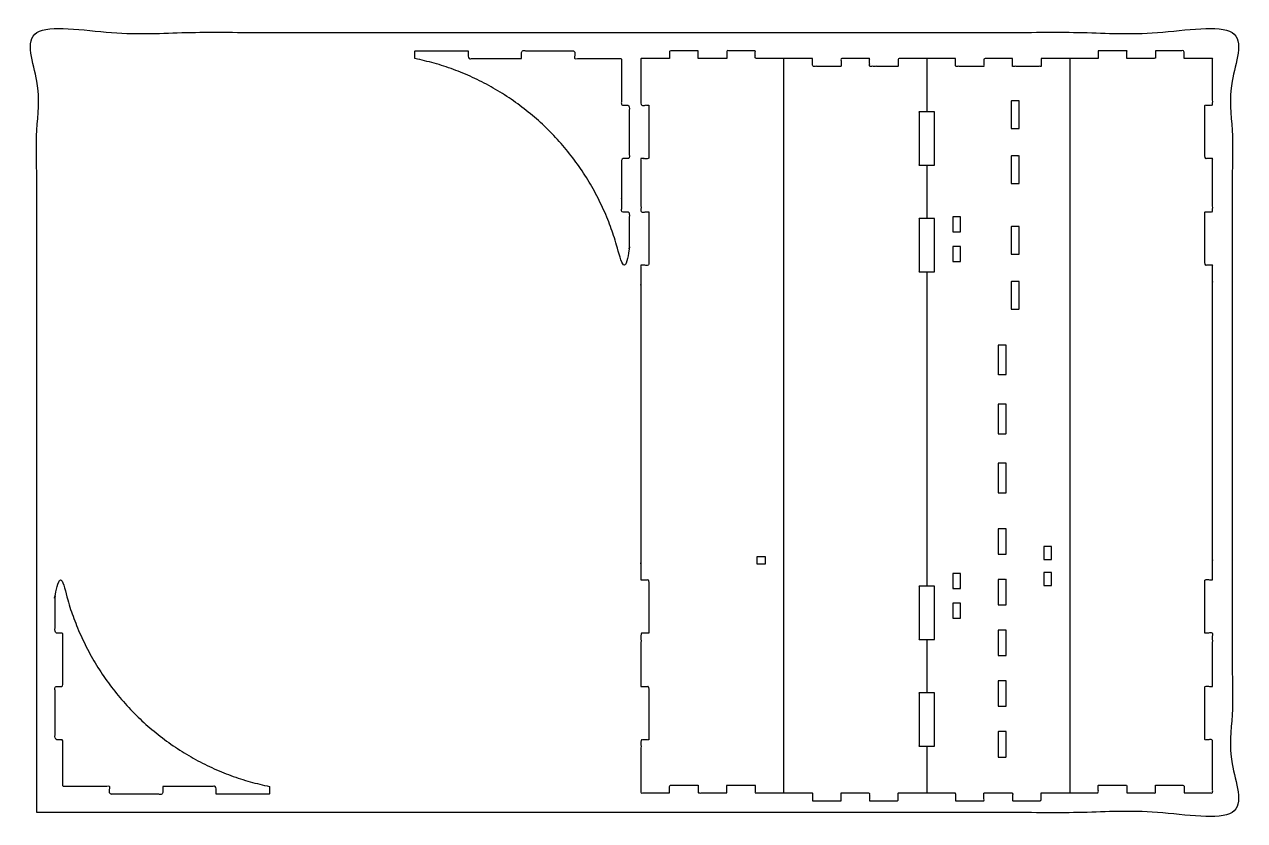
# Model space of a CAD drawing. Header units: millimetres. Extents: x -5 to 465, y -3 to 303.
import ezdxf

# ---------------------------------------------------------------- set-up
doc = ezdxf.new("R2010")
doc.units = ezdxf.units.MM
doc.header["$MEASUREMENT"] = 0
doc.layers.add('Défaut', color=18, linetype='Continuous', true_color=0x000000)

msp = doc.modelspace()

# ---------------------------------------------------------------- linework, layer by layer
at = {"layer": 'Défaut'}
for points, knots in [([(0, 0), (230, 0), (460, 0), (460, 150), (460, 300), (230, 300), (0, 300), (0, 150), (0, 0)], [0, 0, 0, 460, 460, 760, 760, 1220, 1220, 1520, 1520, 1520]), ([(397.5, 290), (403, 290), (408.5, 290), (408.5, 291.25), (408.5, 293), (414, 293), (419.5, 293), (419.5, 291.25), (419.5, 290), (425, 290), (430.5, 290), (430.5, 291.25), (430.5, 293), (436, 293), (441.5, 293), (441.5, 291.25), (441.5, 290), (445.75, 290), (450, 290), (451.25, 290), (452.5, 290), (452.5, 281), (452.5, 272), (451.25, 272), (449.5, 272), (449.5, 261.75), (449.5, 251.5), (451.25, 251.5), (452.5, 251.5), (452.5, 241.25), (452.5, 231), (451.25, 231), (449.5, 231), (449.5, 220.75), (449.5, 210.5), (451.25, 210.5), (452.5, 210.5), (452.5, 207.32), (452.5, 204.14), (452.5, 150), (452.5, 95.86), (452.5, 92.68), (452.5, 89.5), (451.25, 89.5), (449.5, 89.5), (449.5, 79.25), (449.5, 69), (451.25, 69), (452.5, 69), (452.5, 58.75), (452.5, 48.5), (451.25, 48.5), (449.5, 48.5), (449.5, 38.25), (449.5, 28), (451.25, 28), (452.5, 28), (452.5, 19), (452.5, 10), (452.5, 8.75), (452.5, 7.5), (447, 7.5), (441.5, 7.5), (441.5, 8.75), (441.5, 10.5), (436, 10.5), (430.5, 10.5), (430.5, 8.75), (430.5, 7.5), (425, 7.5), (419.5, 7.5), (419.5, 8.75), (419.5, 10.5), (414, 10.5), (408.5, 10.5), (408.5, 8.75), (408.5, 7.5), (403, 7.5), (397.5, 7.5), (392, 7.5), (386.5, 7.5), (386.5, 6.25), (386.5, 4.5), (381, 4.5), (375.5, 4.5), (375.5, 6.25), (375.5, 7.5), (370, 7.5), (364.5, 7.5), (364.5, 6.25), (364.5, 4.5), (359, 4.5), (353.5, 4.5), (353.5, 6.25), (353.5, 7.5), (349.25, 7.5), (345, 7.5), (343.75, 7.5), (342.5, 7.5), (341.25, 7.5), (340, 7.5), (335.75, 7.5), (331.5, 7.5), (331.5, 6.25), (331.5, 4.5), (326, 4.5), (320.5, 4.5), (320.5, 6.25), (320.5, 7.5), (315, 7.5), (309.5, 7.5), (309.5, 6.25), (309.5, 4.5), (304, 4.5), (298.5, 4.5), (298.5, 6.25), (298.5, 7.5), (293, 7.5), (287.5, 7.5), (282, 7.5), (276.5, 7.5), (276.5, 8.75), (276.5, 10.5), (271, 10.5), (265.5, 10.5), (265.5, 8.75), (265.5, 7.5), (260, 7.5), (254.5, 7.5), (254.5, 8.75), (254.5, 10.5), (249, 10.5), (243.5, 10.5), (243.5, 8.75), (243.5, 7.5), (238, 7.5), (232.5, 7.5), (232.5, 8.75), (232.5, 10), (232.5, 19), (232.5, 28), (233.75, 28), (235.5, 28), (235.5, 38.25), (235.5, 48.5), (233.75, 48.5), (232.5, 48.5), (232.5, 58.75), (232.5, 69), (233.75, 69), (235.5, 69), (235.5, 79.25), (235.5, 89.5), (233.75, 89.5), (232.5, 89.5), (232.5, 92.68), (232.5, 95.86), (232.5, 150), (232.5, 204.14), (232.5, 207.32), (232.5, 210.5), (233.75, 210.5), (235.5, 210.5), (235.5, 220.75), (235.5, 231), (233.75, 231), (232.5, 231), (232.5, 241.25), (232.5, 251.5), (233.75, 251.5), (235.5, 251.5), (235.5, 261.75), (235.5, 272), (233.75, 272), (232.5, 272), (232.5, 281), (232.5, 290), (233.75, 290), (235, 290), (239.25, 290), (243.5, 290), (243.5, 291.25), (243.5, 293), (249, 293), (254.5, 293), (254.5, 291.25), (254.5, 290), (260, 290), (265.5, 290), (265.5, 291.25), (265.5, 293), (271, 293), (276.5, 293), (276.5, 291.25), (276.5, 290), (282, 290), (287.5, 290), (293, 290), (298.5, 290), (298.5, 288.75), (298.5, 287), (304, 287), (309.5, 287), (309.5, 288.75), (309.5, 290), (315, 290), (320.5, 290), (320.5, 288.75), (320.5, 287), (326, 287), (331.5, 287), (331.5, 288.75), (331.5, 290), (337, 290), (342.5, 290), (348, 290), (353.5, 290), (353.5, 288.75), (353.5, 287), (359, 287), (364.5, 287), (364.5, 288.75), (364.5, 290), (370, 290), (375.5, 290), (375.5, 288.75), (375.5, 287), (381, 287), (386.5, 287), (386.5, 288.75), (386.5, 290), (392, 290), (397.5, 290)], [440, 440, 440, 451, 451, 453.5, 453.5, 464.5, 464.5, 467, 467, 478, 478, 480.5, 480.5, 491.5, 491.5, 494, 494, 502.5, 502.5, 505, 505, 523, 523, 525.5, 525.5, 546, 546, 548.5, 548.5, 569, 569, 571.5, 571.5, 592, 592, 594.5, 594.5, 600.857864, 600.857864, 709.142133, 709.142133, 715.5, 715.5, 718, 718, 738.5, 738.5, 741, 741, 761.5, 761.5, 764, 764, 784.5, 784.5, 787, 787, 805, 805, 807.5, 807.5, 818.5, 818.5, 821, 821, 832, 832, 834.5, 834.5, 845.5, 845.5, 848, 848, 859, 859, 861.5, 861.5, 872.5, 872.5, 883.499998, 883.499998, 885.999998, 885.999998, 896.999998, 896.999998, 899.499998, 899.499998, 910.499999, 910.499999, 912.999999, 912.999999, 923.999999, 923.999999, 926.5, 926.5, 935, 935, 937.5, 937.5, 940, 940, 948.5, 948.5, 951, 951, 962, 962, 964.5, 964.5, 975.5, 975.5, 978, 978, 989, 989, 991.5, 991.5, 1002.5, 1002.5, 1013.5, 1013.5, 1016, 1016, 1027, 1027, 1029.5, 1029.5, 1040.5, 1040.5, 1043, 1043, 1054, 1054, 1056.5, 1056.5, 1067.5, 1067.5, 1070, 1070, 1088, 1088, 1090.5, 1090.5, 1111, 1111, 1113.5, 1113.5, 1134, 1134, 1136.5, 1136.5, 1157, 1157, 1159.5, 1159.5, 1165.857867, 1165.857867, 1274.142136, 1274.142136, 1280.5, 1280.5, 1283, 1283, 1303.5, 1303.5, 1306, 1306, 1326.5, 1326.5, 1329, 1329, 1349.5, 1349.5, 1352, 1352, 1370, 1370, 1372.5, 1372.5, 1381, 1381, 1383.5, 1383.5, 1394.5, 1394.5, 1397, 1397, 1408, 1408, 1410.5, 1410.5, 1421.5, 1421.5, 1424, 1424, 1435, 1435, 1446, 1446, 1448.5, 1448.5, 1459.5, 1459.5, 1462, 1462, 1473, 1473, 1475.5, 1475.5, 1486.5, 1486.5, 1489, 1489, 1500, 1500, 1511, 1511, 1513.500001, 1513.500001, 1524.500001, 1524.500001, 1527.000001, 1527.000001, 1538.000002, 1538.000002, 1540.500002, 1540.500002, 1551.500002, 1551.500002, 1554.000002, 1554.000002, 1565, 1565, 1565]), ([(378, 273.67), (378, 268.38), (378, 263.09), (376.5, 263.09), (375, 263.09), (375, 268.38), (375, 273.67), (376.5, 273.67), (378, 273.67)], [297.319096, 297.319096, 297.319096, 307.893942, 307.893942, 310.393942, 310.393942, 320.968789, 320.968789, 323.468788, 323.468788, 323.468788]), ([(342.5, 269.5), (344, 269.5), (345.5, 269.5), (345.5, 259.25), (345.5, 249), (344, 249), (342.5, 249), (341, 249), (339.5, 249), (339.5, 259.25), (339.5, 269.5), (341, 269.5), (342.5, 269.5)], [-395.5, -395.5, -395.5, -393.000001, -393.000001, -372.5, -372.5, -370, -370, -367.5, -367.5, -347, -347, -344.5, -344.5, -344.5]), ([(375, 241.94), (375, 247.23), (375, 252.52), (376.5, 252.52), (378, 252.52), (378, 247.23), (378, 241.94), (376.5, 241.94), (375, 241.94)], [263.094557, 263.094557, 263.094557, 273.669402, 273.669402, 276.169402, 276.169402, 286.744249, 286.744249, 289.244249, 289.244249, 289.244249]), ([(342.5, 228.5), (344, 228.5), (345.5, 228.5), (345.5, 218.25), (345.5, 208), (344, 208), (342.5, 208), (341, 208), (339.5, 208), (339.5, 218.25), (339.5, 228.5), (341, 228.5), (342.5, 228.5)], [-441.5, -441.5, -441.5, -439.000001, -439.000001, -418.5, -418.5, -416, -416, -413.5, -413.5, -393, -393, -390.5, -390.5, -390.5]), ([(355.5, 229.12), (355.5, 226.25), (355.5, 223.39), (354, 223.39), (352.5, 223.39), (352.5, 226.25), (352.5, 229.12), (354, 229.12), (355.5, 229.12)], [36.174081, 36.174081, 36.174081, 41.908896, 41.908896, 44.408896, 44.408896, 50.143713, 50.143713, 52.643713, 52.643713, 52.643713]), ([(378, 225.35), (378, 220.06), (378, 214.77), (376.5, 214.77), (375, 214.77), (375, 220.06), (375, 225.35), (376.5, 225.35), (378, 225.35)], [248.999259, 248.999259, 248.999259, 259.574106, 259.574106, 262.074106, 262.074106, 272.648952, 272.648952, 275.148952, 275.148952, 275.148952]), ([(352.5, 211.92), (352.5, 214.78), (352.5, 217.65), (354, 217.65), (355.5, 217.65), (355.5, 214.78), (355.5, 211.92), (354, 211.92), (352.5, 211.92)], [16.469632, 16.469632, 16.469632, 22.204448, 22.204448, 24.704448, 24.704448, 30.439265, 30.439265, 32.939265, 32.939265, 32.939265]), ([(375, 193.63), (375, 198.91), (375, 204.2), (376.5, 204.2), (378, 204.2), (378, 198.91), (378, 193.63), (376.5, 193.63), (375, 193.63)], [214.774721, 214.774721, 214.774721, 225.349566, 225.349566, 227.849566, 227.849566, 238.424413, 238.424413, 240.924413, 240.924413, 240.924413]), ([(373, 179.79), (373, 174.11), (373, 168.43), (371.5, 168.43), (370, 168.43), (370, 174.11), (370, 179.79), (371.5, 179.79), (373, 179.79)], [205.024003, 205.024003, 205.024003, 216.388787, 216.388787, 218.888787, 218.888787, 230.253574, 230.253574, 232.753574, 232.753574, 232.753574]), ([(370, 145.7), (370, 151.38), (370, 157.06), (371.5, 157.06), (373, 157.06), (373, 151.38), (373, 145.7), (371.5, 145.7), (370, 145.7)], [168.429646, 168.429646, 168.429646, 179.79443, 179.79443, 182.29443, 182.29443, 193.659217, 193.659217, 196.159217, 196.159217, 196.159217]), ([(370, 122.97), (370, 128.65), (370, 134.34), (371.5, 134.34), (373, 134.34), (373, 128.65), (373, 122.97), (371.5, 122.97), (370, 122.97)], [145.700074, 145.700074, 145.700074, 157.064859, 157.064859, 159.564859, 159.564859, 170.929646, 170.929646, 173.429646, 173.429646, 173.429646]), ([(373, 109.14), (373, 104.26), (373, 99.38), (371.5, 99.38), (370, 99.38), (370, 104.26), (370, 109.14), (371.5, 109.14), (373, 109.14)], [131.153086, 131.153086, 131.153086, 140.909676, 140.909676, 143.409676, 143.409676, 153.166266, 153.166266, 155.666266, 155.666266, 155.666266]), ([(390.5, 102.34), (390.5, 99.84), (390.5, 97.34), (389, 97.34), (387.5, 97.34), (387.5, 99.84), (387.5, 102.34), (389, 102.34), (390.5, 102.34)], [114.857009, 114.857009, 114.857009, 119.863118, 119.863118, 122.363118, 122.363118, 127.369228, 127.369228, 129.869227, 129.869227, 129.869227]), ([(277.25, 95.45), (278.75, 95.45), (280.25, 95.45), (280.25, 96.95), (280.25, 98.45), (278.75, 98.45), (277.25, 98.45), (277.25, 96.95), (277.25, 95.45)], [0, 0, 0, 2.5, 2.5, 7.500001, 7.500001, 10.000001, 10.000001, 15, 15, 15]), ([(355.5, 91.94), (355.5, 89.08), (355.5, 86.21), (354, 86.21), (352.5, 86.21), (352.5, 89.08), (352.5, 91.94), (354, 91.94), (355.5, 91.94)], [36.174081, 36.174081, 36.174081, 41.908897, 41.908897, 44.408897, 44.408897, 50.143713, 50.143713, 52.643713, 52.643713, 52.643713]), ([(370, 79.87), (370, 84.75), (370, 89.63), (371.5, 89.63), (373, 89.63), (373, 84.75), (373, 79.87), (371.5, 79.87), (370, 79.87)], [99.383316, 99.383316, 99.383316, 109.139905, 109.139905, 111.639905, 111.639905, 121.396496, 121.396496, 123.896496, 123.896496, 123.896496]), ([(387.5, 87.33), (387.5, 89.83), (387.5, 92.33), (389, 92.33), (390.5, 92.33), (390.5, 89.83), (390.5, 87.33), (389, 87.33), (387.5, 87.33)], [97.338682, 97.338682, 97.338682, 102.34479, 102.34479, 104.844791, 104.844791, 109.8509, 109.8509, 112.3509, 112.3509, 112.3509]), ([(342.5, 87), (344, 87), (345.5, 87), (345.5, 76.75), (345.5, 66.5), (344, 66.5), (342.5, 66.5), (341, 66.5), (339.5, 66.5), (339.5, 76.75), (339.5, 87), (341, 87), (342.5, 87)], [-588, -588, -588, -585.500001, -585.500001, -565, -565, -562.5, -562.5, -560, -560, -539.5, -539.5, -537, -537, -537]), ([(352.5, 74.74), (352.5, 77.61), (352.5, 80.47), (354, 80.47), (355.5, 80.47), (355.5, 77.61), (355.5, 74.74), (354, 74.74), (352.5, 74.74)], [16.469632, 16.469632, 16.469632, 22.204448, 22.204448, 24.704448, 24.704448, 30.439264, 30.439264, 32.939265, 32.939265, 32.939265]), ([(373, 70.11), (373, 65.24), (373, 60.36), (371.5, 60.36), (370, 60.36), (370, 65.24), (370, 70.11), (371.5, 70.11), (373, 70.11)], [92.126727, 92.126727, 92.126727, 101.883315, 101.883315, 104.383315, 104.383315, 114.139906, 114.139906, 116.639906, 116.639906, 116.639906]), ([(370, 40.84), (370, 45.72), (370, 50.6), (371.5, 50.6), (373, 50.6), (373, 45.72), (373, 40.84), (371.5, 40.84), (370, 40.84)], [60.356957, 60.356957, 60.356957, 70.113547, 70.113547, 72.613547, 72.613547, 82.370137, 82.370137, 84.870137, 84.870137, 84.870137]), ([(342.5, 46), (344, 46), (345.5, 46), (345.5, 35.75), (345.5, 25.5), (344, 25.5), (342.5, 25.5), (341, 25.5), (339.5, 25.5), (339.5, 35.75), (339.5, 46), (341, 46), (342.5, 46)], [-634, -634, -634, -631.500001, -631.500001, -611, -611, -608.5, -608.5, -606, -606, -585.5, -585.5, -583, -583, -583]), ([(370, 21.33), (370, 26.21), (370, 31.09), (371.5, 31.09), (373, 31.09), (373, 26.21), (373, 21.33), (371.5, 21.33), (370, 21.33)], [40.843777, 40.843777, 40.843777, 50.600367, 50.600367, 53.100367, 53.100367, 62.856957, 62.856957, 65.356957, 65.356957, 65.356957])]:
    msp.add_open_spline(points, degree=2, knots=knots, dxfattribs=at)
for points, knots in [([(145.5, 290), (211.48, 276.48), (225, 210.5), (226.75, 210.5), (228, 210.5), (228, 220.75), (228, 231), (226.75, 231), (225, 231), (225, 241.25), (225, 251.5), (226.75, 251.5), (228, 251.5), (228, 261.75), (228, 272), (226.75, 272), (225, 272), (225, 281), (225, 290), (216, 290), (207, 290), (207, 291.25), (207, 293), (196.75, 293), (186.5, 293), (186.5, 291.25), (186.5, 290), (176.25, 290), (166, 290), (166, 291.25), (166, 293), (155.75, 293), (145.5, 293), (145.5, 291.25), (145.5, 290)], [6.101223, 6.101223, 6.101223, 122.741128, 122.741128, 125.241128, 125.241128, 145.741128, 145.741128, 148.241128, 148.241128, 168.741128, 168.741128, 171.241128, 171.241128, 191.741128, 191.741128, 194.241128, 194.241128, 212.241128, 212.241128, 230.241129, 230.241129, 232.741129, 232.741129, 253.241129, 253.241129, 255.741129, 255.741129, 276.241129, 276.241129, 278.741129, 278.741129, 299.241129, 299.241129, 301.741128, 301.741128, 301.741128]), ([(89.5, 10), (23.52, 23.52), (10, 89.5), (8.75, 89.5), (7, 89.5), (7, 79.25), (7, 69), (8.75, 69), (10, 69), (10, 58.75), (10, 48.5), (8.75, 48.5), (7, 48.5), (7, 38.25), (7, 28), (8.75, 28), (10, 28), (10, 19), (10, 10), (19, 10), (28, 10), (28, 8.75), (28, 7), (38.25, 7), (48.5, 7), (48.5, 8.75), (48.5, 10), (58.75, 10), (69, 10), (69, 8.75), (69, 7), (79.25, 7), (89.5, 7), (89.5, 8.75), (89.5, 10)], [6.101223, 6.101223, 6.101223, 122.741128, 122.741128, 125.241128, 125.241128, 145.741128, 145.741128, 148.241128, 148.241128, 168.741128, 168.741128, 171.241128, 171.241128, 191.741128, 191.741128, 194.241128, 194.241128, 212.241128, 212.241128, 230.241128, 230.241128, 232.741128, 232.741128, 253.241128, 253.241128, 255.741128, 255.741128, 276.241128, 276.241128, 278.741128, 278.741128, 299.241128, 299.241128, 301.741128, 301.741128, 301.741128])]:
    msp.add_rational_spline(points, [1, 0.834705097906, 1, 1, 1, 1, 1, 1, 1, 1, 1, 1, 1, 1, 1, 1, 1, 1, 1, 1, 1, 1, 1, 1, 1, 1, 1, 1, 1, 1, 1, 1, 1, 1, 1], degree=2, knots=knots, dxfattribs=at)
for points in [[(287.5, 7.5), (287.5, 148.75), (287.5, 290)], [(342.5, 290), (342.5, 279.75), (342.5, 269.5)], [(397.5, 290), (397.5, 148.75), (397.5, 7.5)], [(342.5, 249), (342.5, 238.75), (342.5, 228.5)], [(342.5, 208), (342.5, 147.5), (342.5, 87)], [(342.5, 66.5), (342.5, 56.25), (342.5, 46)], [(342.5, 25.5), (342.5, 16.5), (342.5, 7.5)]]:
    msp.add_open_spline(points, degree=2, dxfattribs=at)

doc.saveas('drawing.dxf')
